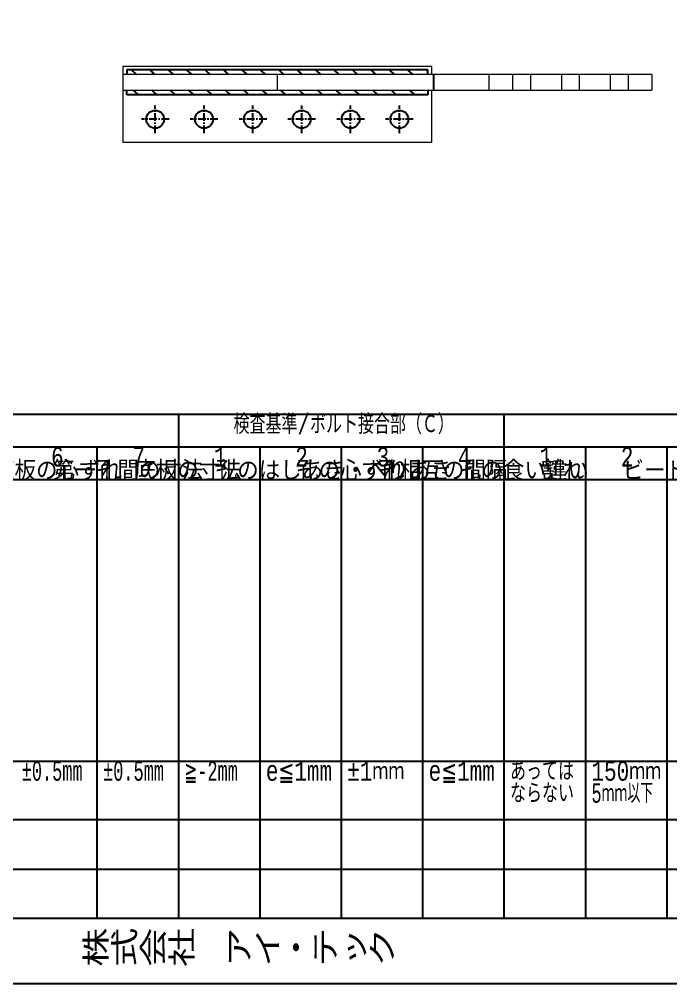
# Model space of a CAD drawing. Header units: millimetres. Extents: x -11384 to 29624, y 0 to 17788.
# Drawn here: x -6536 to -5736, y 4809 to 5994 of the extents above; entities that cross this region are included whole.
import ezdxf
from ezdxf.enums import TextEntityAlignment as Align

# ---------------------------------------------------------------- set-up
doc = ezdxf.new("R2010")
doc.units = ezdxf.units.MM
doc.header["$LTSCALE"] = 5
doc.linetypes.add('ACAD_ISO03W100', pattern=[30, 12, -18])
doc.linetypes.add('CENTER1', pattern=[10, 6.25, -1.25, 1.25, -1.25])
doc.layers.get('0').update_dxf_attribs({"color": 255})
for name, color, linetype in [('LAYER6', 7, 'Continuous'), ('寸法', 4, 'Continuous'), ('文字', 7, 'Continuous'), ('溶接', 241, 'Continuous'), ('補助線', 7, 'ACAD_ISO03W100'), ('金物', 142, 'Continuous')]:
    doc.layers.add(name, color=color, linetype=linetype)
doc.styles.add('DLSTANDARD1', font='monotxt.shx', dxfattribs={"width": 0.6, "bigfont": 'extfont'})
doc.styles.get("Standard").update_dxf_attribs({"font": 'simplex.shx', "width": 0.7, "height": 2.5, "bigfont": '@extfont2.shx'})
doc.styles.add('TATEGAKI', font='txt', dxfattribs={"bigfont": 'bigfont.shx'})
pattern_1 = [(135, (-8314.17, 2847.125), (-11.31371, -11.31371), []), (135, (-8314.17, 2847.445), (-11.31371, -11.31371), [])]

msp = doc.modelspace()

# ---------------------------------------------------------------- hatches: boundary and pattern name
at = {"layer": '溶接', "ltscale": 6}
h = msp.add_hatch(dxfattribs=at)
h.set_pattern_fill('JIS_LC_20', color=256, scale=0.8, angle=90)
h.set_pattern_definition(pattern_1)
h.paths.add_polyline_path([(-6226.171, 5926.125), (-6404.171, 5926.125), (-6404.171, 5932.125), (-6226.171, 5932.125)])
h.paths.add_polyline_path([(-6043.171, 5926.125), (-6226.171, 5926.125), (-6226.171, 5932.125), (-6043.171, 5932.125)])
h.paths.add_polyline_path([(-6034.171, 5926.125), (-6043.171, 5926.125), (-6043.171, 5932.125), (-6034.171, 5932.125)])
h = msp.add_hatch(dxfattribs=at)
h.set_pattern_fill('JIS_LC_20', color=256, scale=0.8, angle=90)
h.set_pattern_definition(pattern_1)
h.paths.add_polyline_path([(-6226.171, 5907.125), (-6404.171, 5907.125), (-6404.171, 5901.125), (-6226.171, 5901.125)])
h.paths.add_polyline_path([(-6043.171, 5907.125), (-6226.171, 5907.125), (-6226.171, 5901.125), (-6043.171, 5901.125)])
h.paths.add_polyline_path([(-6034.171, 5907.125), (-6043.171, 5907.125), (-6043.171, 5901.125), (-6034.171, 5901.125)])

# ---------------------------------------------------------------- linework, layer by layer
at = {"linetype": 'Continuous', "lineweight": -3}
for p, q in [((-7940.313, 5508.54), (-4736.313, 5508.54)), ((-7940.313, 5468.54), (-4736.313, 5468.54)), ((-7940.313, 5428.54), (-5040.313, 5428.54)), ((-7940.313, 5082.249), (-5040.313, 5082.249)), ((-7940.313, 5010.476), (-5040.313, 5010.476)), ((-7940.313, 4949.508), (-5040.313, 4949.508))]:
    msp.add_line(p, q, dxfattribs=at)
for points in [[(-8020.313, 7184.54), (-4656.313, 7184.54), (-4656.313, 4808.54), (-8020.313, 4808.54)], [(-7940.313, 7104.54), (-4736.313, 7104.54), (-4736.313, 4888.54), (-7940.313, 4888.54)]]:
    msp.add_lwpolyline(points, close=True, dxfattribs=at)
at = {"layer": '寸法', "linetype": 'CENTER1', "ltscale": 0.3}
for p, q in [((-6369.171, 5854.125), (-6369.171, 5888.125)), ((-6309.171, 5854.125), (-6309.171, 5888.125)), ((-6249.171, 5854.125), (-6249.171, 5888.125)), ((-6189.171, 5854.125), (-6189.171, 5888.125)), ((-6129.171, 5854.125), (-6129.171, 5888.125)), ((-6069.171, 5854.125), (-6069.171, 5888.125)), ((-6352.171, 5871.125), (-6386.171, 5871.125)), ((-6292.171, 5871.125), (-6326.171, 5871.125)), ((-6232.171, 5871.125), (-6266.171, 5871.125)), ((-6172.171, 5871.125), (-6206.171, 5871.125)), ((-6112.171, 5871.125), (-6146.171, 5871.125)), ((-6052.171, 5871.125), (-6086.171, 5871.125))]:
    msp.add_line(p, q, dxfattribs=at)
at = {"layer": '寸法', "linetype": 'Continuous'}
for p, q in [((-6340.313, 4888.54), (-6340.313, 5508.54)), ((-5940.313, 4888.54), (-5940.313, 5508.54)), ((-6440.313, 4888.54), (-6440.313, 5468.54)), ((-6240.313, 4888.54), (-6240.313, 5468.54)), ((-6140.313, 4888.54), (-6140.313, 5468.54)), ((-6040.313, 4888.54), (-6040.313, 5468.54)), ((-5840.313, 4888.54), (-5840.313, 5468.54)), ((-5740.313, 4888.54), (-5740.313, 5468.54))]:
    msp.add_line(p, q, dxfattribs=at)
at = {"layer": '溶接'}
for p, q in [((-6034.171, 5932.125), (-6404.171, 5932.125)), ((-6034.171, 5926.125), (-6034.171, 5932.125)), ((-6034.171, 5907.125), (-6034.171, 5901.125)), ((-6034.171, 5901.125), (-6404.171, 5901.125))]:
    msp.add_line(p, q, dxfattribs=at)
at = {"layer": '溶接', "linetype": 'Continuous'}
for p, q in [((-6404.171, 5932.125), (-6404.171, 5926.125)), ((-6404.171, 5901.125), (-6404.171, 5907.125))]:
    msp.add_line(p, q, dxfattribs=at)
at = {"layer": '補助線', "lineweight": 18}
for p, q in [((-5930.171, 5926.125), (-5930.171, 5907.125)), ((-5908.171, 5926.125), (-5908.171, 5907.125)), ((-5870.171, 5926.125), (-5870.171, 5907.125)), ((-5848.171, 5926.125), (-5848.171, 5907.125)), ((-5810.171, 5926.125), (-5810.171, 5907.125)), ((-5788.171, 5926.125), (-5788.171, 5907.125))]:
    msp.add_line(p, q, dxfattribs=at)
at = {"layer": '金物', "lineweight": 18}
for p, q in [((-6029.171, 5936.125), (-6409.171, 5936.125)), ((-6409.171, 5936.125), (-6409.171, 5843.125)), ((-6029.171, 5926.125), (-6029.171, 5936.125)), ((-5759.171, 5926.125), (-6409.171, 5926.125)), ((-6219.171, 5926.125), (-6219.171, 5907.125)), ((-6219.171, 5926.125), (-6219.171, 5907.125)), ((-5959.171, 5926.125), (-5959.171, 5907.125)), ((-5759.171, 5926.125), (-5759.171, 5907.125)), ((-6409.171, 5907.125), (-5759.171, 5907.125)), ((-6029.171, 5843.125), (-6029.171, 5907.125)), ((-6409.171, 5843.125), (-6029.171, 5843.125))]:
    msp.add_line(p, q, dxfattribs=at)
at = {"layer": '金物', "ltscale": 2}
msp.add_line((-6027.171, 5926.125), (-6027.171, 5907.125), dxfattribs=at)
at = {"layer": '金物', "ltscale": 2.5}
for centre in [(-6369.171, 5871.125), (-6309.171, 5871.125), (-6249.171, 5871.125), (-6189.171, 5871.125), (-6129.171, 5871.125), (-6069.171, 5871.125)]:
    msp.add_circle(centre, 11, dxfattribs=at)

# ---------------------------------------------------------------- texts
at = {"layer": 'LAYER6', "color": 0, "linetype": 'Continuous', "lineweight": -3, "width": 0.8}
msp.add_text('株式会社\u3000アイ・テック', height=40, dxfattribs=at).set_placement((-6460.22, 4831.295))
at = {"layer": '文字', "color": 0, "linetype": 'Continuous', "ltscale": 6, "style": 'DLSTANDARD1'}
for s, width, p in [('検査基準/ボルト接合部（Ｃ）', 0.74375, (-6272.922, 5477.115)), ('6', 0.74375, (-6497.105, 5437.115)), ('7', 0.74375, (-6397.105, 5437.115)), ('1', 0.74375, (-6297.105, 5437.115)), ('2', 0.74375, (-6197.105, 5437.115)), ('3', 0.74375, (-6097.105, 5437.115)), ('4', 0.74375, (-5997.105, 5437.115)), ('1', 0.74375, (-5897.105, 5437.115)), ('2', 0.74375, (-5797.105, 5437.115)), ('±0.5mm', 0.6, (-6533.219, 5050.824)), ('±0.5mm', 0.6, (-6433.219, 5050.824)), ('≧-2mm', 0.6, (-6333.219, 5050.824)), ('e≦1mm', 0.74375, (-6233.219, 5050.824)), ('±1ｍｍ', 0.74375, (-6133.219, 5050.824)), ('e≦1mm', 0.74375, (-6033.219, 5050.824)), ('あっては', 0.74375, (-5933.219, 5050.824)), ('150ｍｍ', 0.74375, (-5833.219, 5050.824)), ('ならない', 0.74375, (-5933.219, 5023.62)), ('5ｍｍ以下', 0.6, (-5833.219, 5023.62))]:
    msp.add_text(s, height=24, dxfattribs=dict(at, width=width)).set_placement(p, align=Align.BOTTOM_LEFT)
at = {"layer": '文字', "color": 0, "linetype": 'Continuous', "ltscale": 6, "style": 'TATEGAKI'}
for s, p in [('垂直板の心ずれ', (-6594.837, 5420.213)), ('第一孔間の寸法', (-6494.837, 5420.213)), ('底板の寸法', (-6394.837, 5420.213)), ('孔の心ずれ', (-6194.837, 5420.213)), ('孔相互の間隔', (-6094.837, 5420.213)), ('孔の食い違い', (-5994.837, 5420.213)), ('割れ', (-5894.837, 5420.213)), ('ビード表面の不整', (-5794.837, 5420.213)), ('孔のはしあき・へりあき', (-6294.837, 5420.213))]:
    msp.add_text(s, height=24, dxfattribs=at).set_placement(p, align=Align.BOTTOM_LEFT)

doc.saveas('drawing.dxf')
